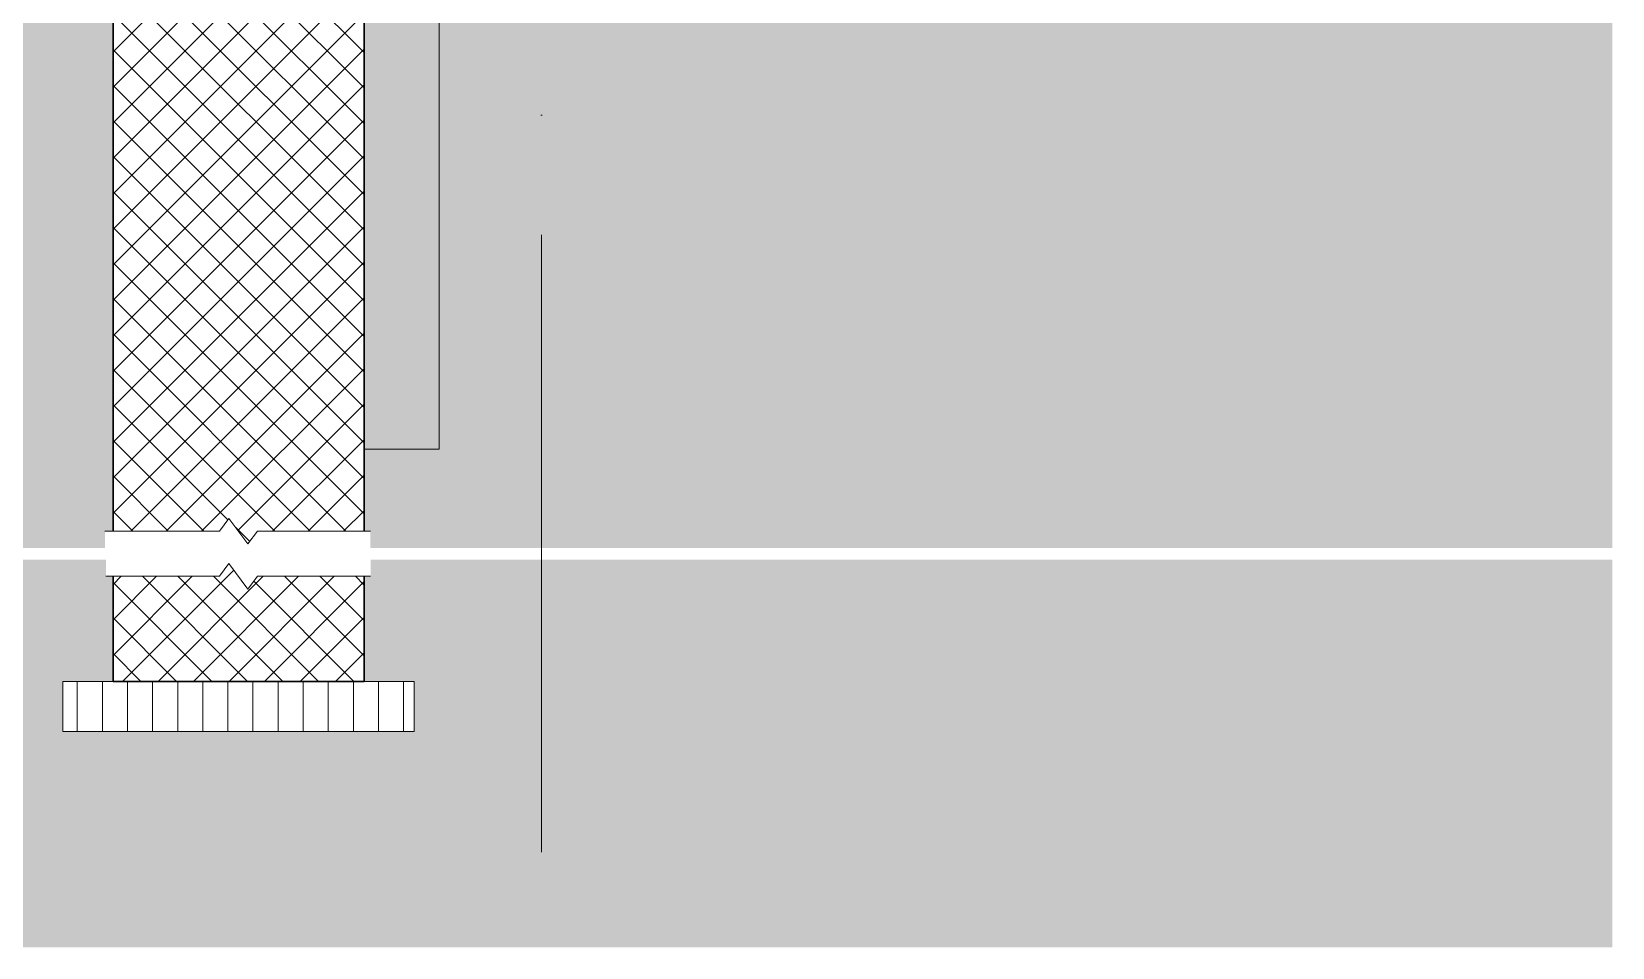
# Model space of a CAD drawing. Header units: centimetres. Extents: x -182 to 1407, y -199 to 837.
# Drawn here: x 1092.5 to 1407.4, y -199.2 to -16.8 of the extents above; entities that cross this region are included whole.
import ezdxf

# ---------------------------------------------------------------- set-up
doc = ezdxf.new("R2010")
doc.units = ezdxf.units.CM
doc.linetypes.add('Dash dot', pattern=[79.375, 31.75, -23.8125, 0, -23.8125])
doc.layers.add('A-DETL', color=7, linetype='Continuous', lineweight=9, true_color=0x008000)
for name, color, linetype, lineweight in [('A-DETL-GENF', 7, 'Continuous', 9), ('A-DETL-MBND', 7, 'Continuous', 9), ('A-FLOR-PATT', 7, 'Continuous', 9), ('A-WALL-PATT', 7, 'Continuous', 9), ('S-GRID', 7, 'Continuous', 9)]:
    doc.layers.add(name, color=color, linetype=linetype, lineweight=lineweight)
pattern_1 = [(45, (670.496, 332.896), (-3.535534, 3.535534), []), (135, (670.496, 332.896), (-3.535534, -3.535534), [])]
pattern_2 = [(0, (670.496, 332.896), (19.05, 19.05), [19.05, -19.05]), (0, (670.496, 340.04), (19.05, 19.05), [19.05, -19.05]), (0, (670.496, 347.184), (19.05, 19.05), [19.05, -19.05]), (90, (672.878, 349.565), (-19.05, 19.05), [19.05, -19.05]), (90, (680.021, 349.565), (-19.05, 19.05), [19.05, -19.05]), (90, (687.165, 349.565), (-19.05, 19.05), [19.05, -19.05])]

# ---------------------------------------------------------------- blocks, each defined once
blk = doc.blocks.new('TEC-BREAKLINE - M_Break Line-2501834-A-A')
at = {"layer": 'A-DETL-GENF'}
for p, q in [((457.75, -116.33), (434.97, -116.33)), ((459.65, -113.79), (457.75, -116.33)), ((463.46, -118.87), (459.65, -113.79)), ((465.37, -116.33), (463.46, -118.87)), ((487.84, -116.33), (465.37, -116.33))]:
    blk.add_line(p, q, dxfattribs=at)
blk = doc.blocks.new('TEC-BREAKLINE - M_Break Line-2501920-A-A')
at = {"layer": 'A-DETL-GENF'}
for p, q in [((457.75, -125.31), (459.65, -122.77)), ((459.65, -122.77), (463.46, -127.85)), ((435.15, -125.31), (457.75, -125.31)), ((463.46, -127.85), (465.37, -125.31)), ((465.37, -125.31), (487.88, -125.31))]:
    blk.add_line(p, q, dxfattribs=at)

msp = doc.modelspace()

# ---------------------------------------------------------------- hatches: boundary and pattern name
at = {"layer": 'A-DETL-GENF'}
h = msp.add_hatch(dxfattribs=at)
h.set_pattern_fill('FP2_34', color=256, style=0, pattern_type=2)
h.set_pattern_definition(pattern_2)
h.paths.add_polyline_path([(-177.25, -119.7), (19.54, -119.7), (19.54, -116.33), (21.09, -116.33), (21.09, -100), (16.59, -100), (16.59, -35), (-177.25, -35), (-177.25, -80.96)])
h.paths.add_polyline_path([(58.56, -119.7), (434.97, -119.7), (434.97, -116.33), (436.59, -116.33), (436.59, -20), (51.09, -20), (51.09, -116.33), (52.6, -116.33), (52.6, -119.7)])
h.paths.add_polyline_path([(1407.44, -119.7), (1407.44, -10), (1173.72, -10), (1173.72, -100), (1158.72, -100), (1158.72, -116.33), (1159.97, -116.33), (1159.97, -119.7), (1308.39, -119.7)])
h.paths.add_polyline_path([(487.84, -119.7), (1107.11, -119.7), (1107.11, -116.33), (1108.72, -116.33), (1108.72, -10), (486.59, -10), (486.59, -116.33), (487.84, -116.33)])
h = msp.add_hatch(dxfattribs=at)
h.set_pattern_fill('FP2_34', color=256, style=0, pattern_type=2)
h.set_pattern_definition(pattern_2)
h.paths.add_polyline_path([(417.01, -199.21), (1407.44, -199.21), (1407.44, -122.02), (1160.01, -122.02), (1160.01, -125.31), (1158.72, -125.31), (1158.72, -146.23), (1168.72, -146.23), (1168.72, -156.23), (1098.72, -156.23), (1098.72, -146.23), (1108.72, -146.23), (1108.72, -125.31), (1107.28, -125.31), (1107.28, -122.02), (487.88, -122.02), (487.88, -125.31), (486.59, -125.31), (486.59, -146.23), (496.59, -146.23), (496.59, -156.23), (426.59, -156.23), (426.59, -146.23), (436.59, -146.23), (436.59, -125.31), (435.15, -125.31), (435.15, -122.02), (52.68, -122.02), (52.68, -125.31), (51.09, -125.31), (51.09, -146.23), (63.09, -146.23), (63.09, -156.23), (11.09, -156.23), (11.09, -146.23), (21.09, -146.23), (21.09, -125.31), (19.39, -125.31), (19.39, -122.02), (-177.25, -122.02), (-177.25, -199.21), (218.92, -199.21)])
at = {"layer": 'A-FLOR-PATT', "true_color": 0x787878}
h = msp.add_hatch(dxfattribs=at)
h.set_pattern_fill('FP2_35', color=8, angle=-90, style=0, pattern_type=2)
h.set_pattern_definition([(270, (546.587, -180), (5, -2e-14), [])])
h.paths.add_polyline_path([(436.59, -156.23), (496.59, -156.23), (496.59, -146.23), (426.59, -146.23), (426.59, -156.23)])
h.paths.add_polyline_path([(1168.72, -156.23), (1168.72, -146.23), (1098.72, -146.23), (1098.72, -156.23), (1168.1, -156.23)])
h.paths.add_polyline_path([(61.09, -156.23), (61.09, -146.23), (11.09, -146.23), (11.09, -156.23), (20.83, -156.23)])
at = {"layer": 'A-WALL-PATT'}
h = msp.add_hatch(dxfattribs=at)
h.set_pattern_fill('FP2_26', color=256, style=0, pattern_type=2)
h.set_pattern_definition(pattern_1)
h.paths.add_polyline_path([(1135.6, -118.87), (1137.5, -116.33), (1158.72, -116.33), (1158.72, 0), (1158.59, 0), (1158.59, -10), (1108.72, -10), (1108.72, -116.33), (1129.88, -116.33), (1131.79, -113.79), (1133.69, -116.33)])
at = {"layer": 'A-WALL-PATT', "true_color": 0xffff80}
msp.add_hatch(color=51, dxfattribs=at).paths.add_polyline_path([(1173.72, -100), (1173.72, 0), (1158.72, 0), (1158.72, -100), (1168.72, -100)])
at = {"layer": 'A-WALL-PATT'}
h = msp.add_hatch(dxfattribs=at)
h.set_pattern_fill('FP2_26', color=256, style=0, pattern_type=2)
h.set_pattern_definition(pattern_1)
h.paths.add_polyline_path([(1158.72, -146.23), (1158.71, -125.31), (1137.5, -125.31), (1135.6, -127.85), (1131.79, -122.77), (1129.88, -125.31), (1108.72, -125.31), (1108.72, -146.23), (1131.79, -146.23)])

# ---------------------------------------------------------------- linework, layer by layer
at = {"layer": 'A-DETL', "color": 7, "lineweight": 30}
for p, q in [((1158.72, -100), (1158.72, 0)), ((1108.72, -116.33), (1108.72, -10)), ((1158.72, -100), (1158.72, -100)), ((1158.72, -100), (1158.72, -116.33)), ((1108.72, -146.23), (1108.72, -125.31)), ((1158.72, -125.31), (1158.72, -146.23)), ((1108.72, -146.23), (1158.72, -146.23))]:
    msp.add_line(p, q, dxfattribs=at)
at = {"layer": 'A-DETL-MBND'}
for p, q in [((1173.72, -10), (1173.72, -100)), ((1173.72, -100), (1158.72, -100)), ((1098.72, -156.23), (1098.72, -146.23)), ((1098.72, -146.23), (1108.72, -146.23)), ((1158.72, -146.23), (1168.72, -146.23)), ((1168.72, -146.23), (1168.72, -156.23)), ((1168.72, -156.23), (1098.72, -156.23))]:
    msp.add_line(p, q, dxfattribs=at)
at = {"layer": 'S-GRID', "color": 1, "linetype": 'Dash dot', "lineweight": 18, "true_color": 0xff0000}
msp.add_line((1194.09, -89.03), (1194.09, 681.81), dxfattribs=at)
at = {"layer": 'S-GRID', "color": 1, "lineweight": 18, "true_color": 0xff0000}
msp.add_line((1194.09, -180.26), (1194.09, -89.03), dxfattribs=at)

# ---------------------------------------------------------------- block references
at = {"layer": 'A-DETL-GENF'}
for name in ['TEC-BREAKLINE - M_Break Line-2501834-A-A', 'TEC-BREAKLINE - M_Break Line-2501920-A-A']:
    msp.add_blockref(name, (672.14, 0), dxfattribs=at)

doc.saveas('drawing.dxf')
